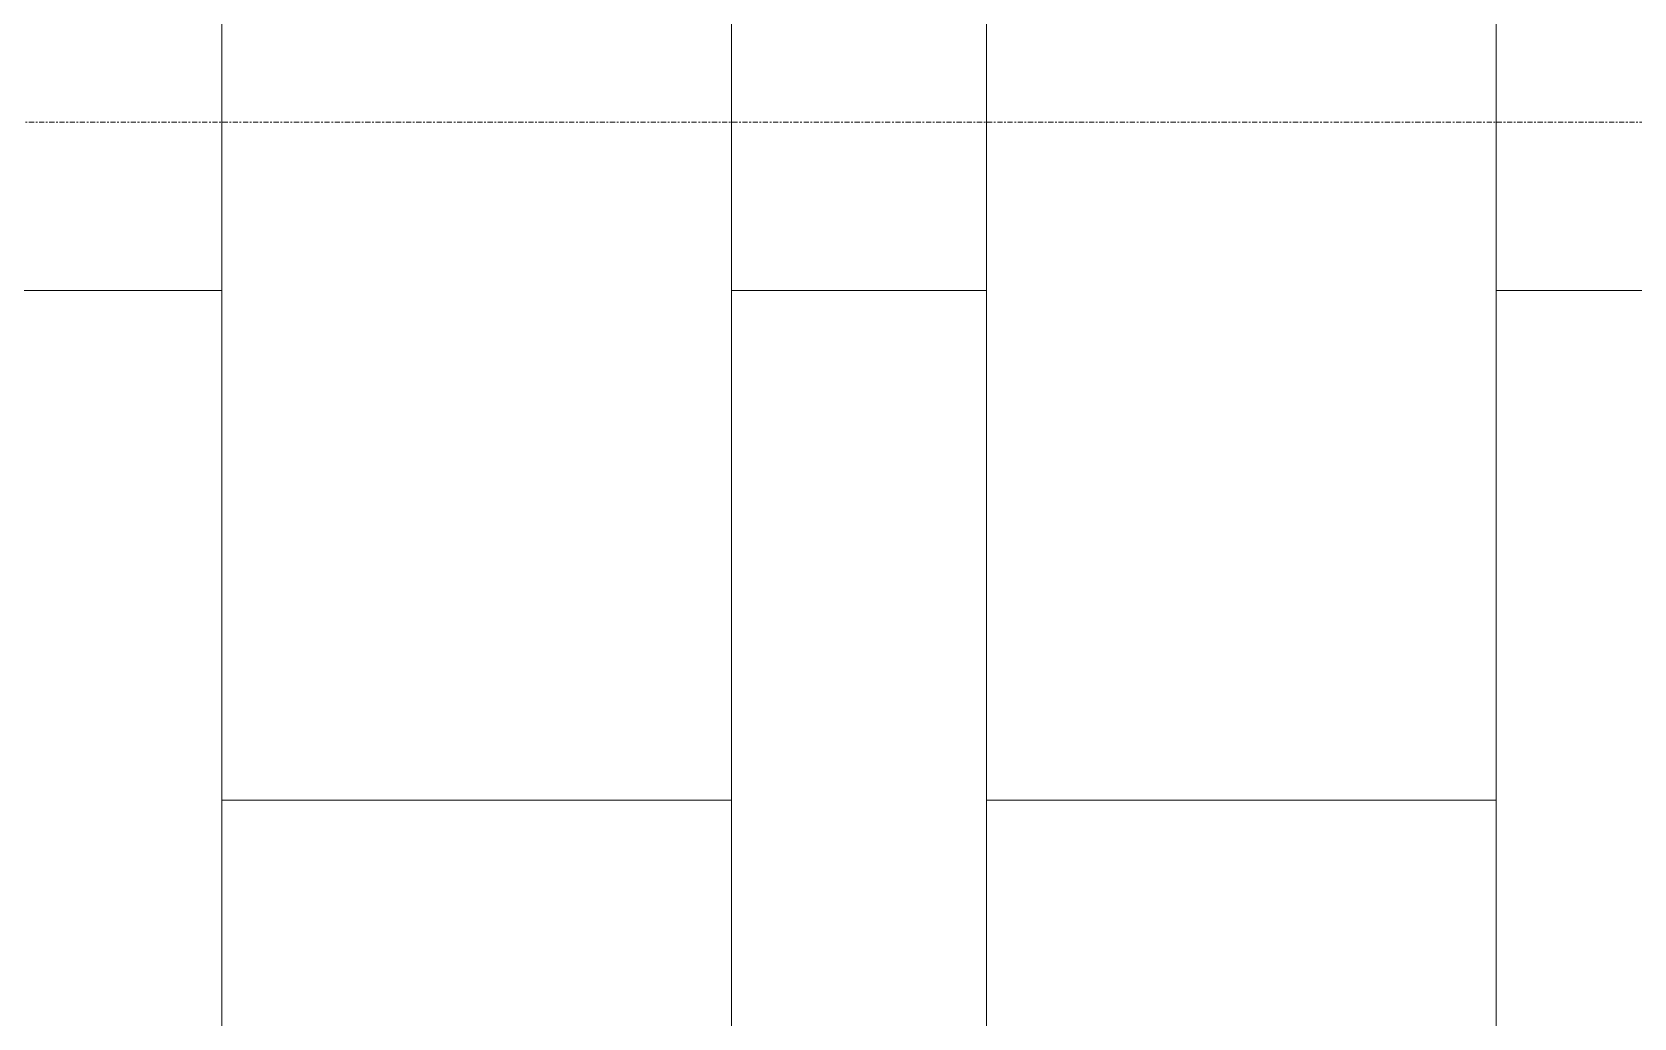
# Model space of a CAD drawing. Header units: millimetres. Extents: x -4612930 to -4329258, y -1064 to 30311.
# Drawn here: x -4570603 to -4566832, y 13090 to 15412 of the extents above; entities that cross this region are included whole.
import ezdxf

# ---------------------------------------------------------------- set-up
doc = ezdxf.new("R2010")
doc.units = ezdxf.units.MM
doc.linetypes.add('AEC_Center', pattern=[24, 12, -4, 4, -4])
doc.layers.add('A-FLOR-LEVL', color=51, linetype='Continuous', lineweight=5)
doc.layers.add('A-WALL-PATT', color=111, linetype='Continuous', lineweight=5)

msp = doc.modelspace()

# ---------------------------------------------------------------- hatches: boundary and pattern name
at = {"layer": 'A-WALL-PATT'}
h = msp.add_hatch(dxfattribs=at)
h.set_pattern_fill('FP_2', color=256, style=0, pattern_type=2)
h.set_pattern_definition([(90, (-4536559.6, 7600), (-6000, 4e-13), [1200, -1200]), (90, (-4535359.6, 7600), (-6000, 4e-13), [1200, -1200]), (90, (-4534159.6, 7600), (-6000, 4e-13), [1200, -1200]), (90, (-4535359.6, 8800), (-6000, 4e-13), [1200, -1200]), (90, (-4534159.6, 8800), (-6000, 4e-13), [1200, -1200]), (180, (-4535359.6, 8800), (-3e-13, -2400), [1200, -4800]), (180, (-4534159.6, 10000), (-3e-13, -2400), [1200, -4800]), (90, (-4534159.6, 7600), (-6000, 4e-13), [1200, -1200]), (90, (-4532959.6, 7600), (-6000, 4e-13), [1200, -1200]), (90, (-4532359.6, 7600), (-6000, 4e-13), [1200, -1200]), (90, (-4532959.6, 8800), (-6000, 4e-13), [1200, -1200]), (90, (-4532359.6, 8800), (-6000, 4e-13), [1200, -1200]), (180, (-4532959.6, 8800), (-3e-13, -2400), [1200, -4800]), (180, (-4532359.6, 10000), (-3e-13, -2400), [600, -5400]), (90, (-4537159.6, 7600), (-6000, 4e-13), [1200, -1200]), (90, (-4536559.6, 7600), (-6000, 4e-13), [1200, -1200]), (90, (-4537159.6, 8800), (-6000, 4e-13), [1200, -1200]), (90, (-4536559.6, 8800), (-6000, 4e-13), [1200, -1200]), (180, (-4537159.6, 8800), (-3e-13, -2400), [1200, -4800]), (180, (-4536559.6, 10000), (-3e-13, -2400), [600, -5400]), (90, (-4536559.6, 7600), (-6000, 4e-13), [1200, -1200]), (90, (-4538359.6, 7600), (-6000, 4e-13), [1200, -1200])])
h.paths.add_polyline_path([(-4575658.6, 7600), (-4538558.6, 7600), (-4538558.6, 15543), (-4558304.6, 17270.6), (-4575658.6, 15752.3), (-4575658.6, 7706.2)])

# ---------------------------------------------------------------- linework, layer by layer
at = {"layer": 'A-FLOR-LEVL', "linetype": 'AEC_Center'}
msp.add_line((-4612130.4, 15200), (-4477321.8, 15200), dxfattribs=at)

doc.saveas('drawing.dxf')
